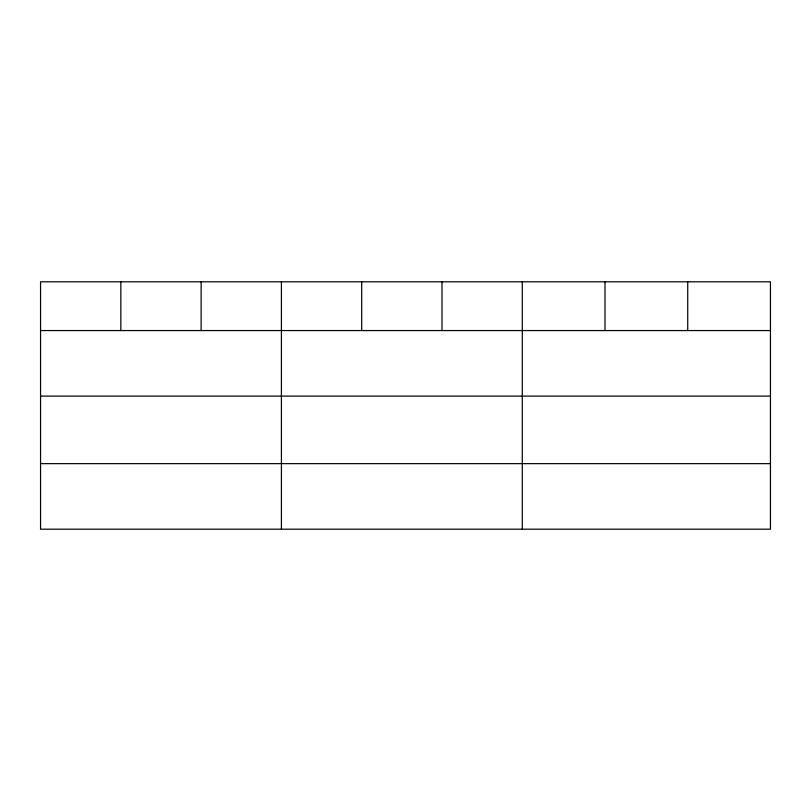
<?xml version="1.0" encoding="UTF-8"?>
<svg xmlns="http://www.w3.org/2000/svg" width="811" height="811" viewBox="0 0 811 811"><rect width="100%" height="100%" fill="white"/><g stroke="black" fill="none" stroke-linecap="round" stroke-linejoin="round"><path stroke-width="1.22" d="M770.45 396.113L770.45 281.802L40.55 281.802L40.55 529.198L770.45 529.198L770.45 396.113L40.55 396.113M40.55 330.564L770.45 330.564M40.55 463.649L770.45 463.649M687.728 281.802L687.728 330.564M605.006 281.802L605.006 330.564M522.284 281.802L522.284 529.198M441.995 281.802L441.995 330.564M361.706 281.802L361.706 330.564M281.417 281.802L281.417 529.198M201.128 281.802L201.128 330.564M120.839 281.802L120.839 330.564"/></g></svg>
